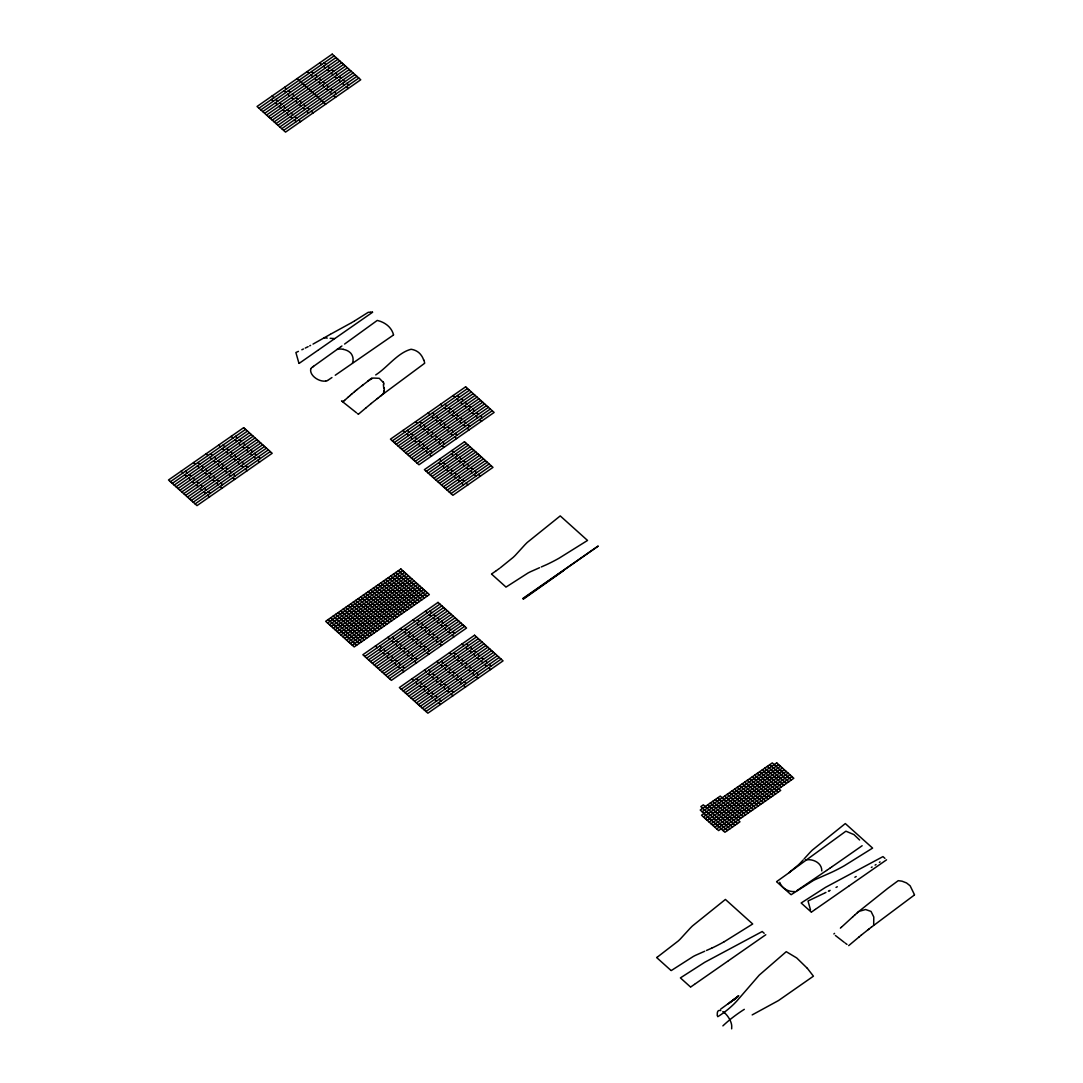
<?xml version="1.0" encoding="UTF-8"?>
<svg xmlns="http://www.w3.org/2000/svg" width="1083" height="1083" viewBox="0 0 1083 1083"><rect width="100%" height="100%" fill="white"/><g stroke="black" fill="none" stroke-linecap="round" stroke-linejoin="round"><path stroke-width="1.5" d="M384.059 388.621L384.059 387.755M383.937 390.625L383.829 391.491M731.661 1028.85L731.729 1026.224A20.415 8.556 55.2 0 0 731.648 1025.263A13.226 5.537 55.2 0 0 731.485 1024.234A11.453 4.806 55.2 0 0 730.335 1020.795A10.979 4.603 55.2 0 0 728.304 1017.167A10.708 4.494 55.2 0 0 726.585 1014.906A10.343 4.332 55.2 0 0 724.717 1012.984M873.683 925.058L873.791 917.017L871.03 911.426L865.574 909.517L858.846 911.426L887.776 888.358L898.254 880.669L901.977 881.169L906.539 882.943L910.14 885.813L914.445 894.639M383.409 393.589L383.653 392.479A17.558 13.673 -82.3 0 0 383.693 391.599M310.699 369.073C309.508 375.544 318.849 381.961 325.617 381.094M804.046 858.981L809.84 852.605A123.178 97.592 2 0 1 812.291 850.128L845.309 823.567L872.6 848.097L844.253 865.777A174.742 138.448 2 0 1 831.554 872.329L815.404 879.464A88.237 69.908 2 0 0 813.157 880.614L791.091 894.734M803.099 860.051L800.391 862.948A91.73 72.683 2 0 1 798.185 865.073L788.668 872.979M842.764 926.006L852.7 916.895M842.208 926.506L841.41 927.238M841.247 927.373L840.394 928.158M852.673 916.922L854.636 915.149M342.336 401.292L343.027 401.779L344.543 400.412M344.367 400.575L348.333 397.041M854.622 915.162L857.438 912.658M348.198 397.15L349.741 395.796M857.398 912.698L858.765 911.493L857.844 912.306M349.85 395.701L351.474 394.293M834.546 933.37L833.869 933.966M351.366 394.374L352.137 393.725M737.929 996.604L733.502 1000.354M848.693 945.635L859.157 936.876M352.395 393.508L354.006 392.141M358.446 414.207L365.878 407.939M365.702 408.088L371.239 403.485M354.398 391.816L355.238 391.112M355.17 391.166L356.442 390.124M738.268 996.049L733.773 999.717M371.212 403.512L374.989 400.439M859.13 936.903L861.093 935.292M375.72 374.921C387.091 367.773 397.556 352.747 411.053 349.281A21.633 19.142 -72 0 1 412.65 349.592L413.855 349.931A19.535 17.233 -63.8 0 1 416.657 351.149L417.713 351.813A18.018 15.92 -62.2 0 1 418.999 352.801L419.906 353.681A18.14 15.961 -64.8 0 1 420.949 354.94L421.707 355.969A20.117 17.639 -66.2 0 1 423.169 358.771L423.683 360.098M356.375 390.178L357.133 389.569M861.066 935.319L864.396 932.639M357.282 389.447L358.121 388.77M358.514 388.459L362.209 385.534M375.733 399.857L377.317 398.598M738.701 995.643L731.878 1000.99L734.653 998.892M864.938 932.206L868.228 929.62M371.794 378.062L367.665 381.297M377.263 398.625L378.468 397.678M378.427 397.718L380.214 396.31M362.06 385.656L362.846 385.034M362.737 385.128L370.169 379.47M868.173 929.661L868.918 929.079M380.092 396.419L380.999 395.715M868.877 929.106L871.422 927.143M380.864 395.809L381.636 395.214M381.378 395.417L383.179 394.022M791.294 870.962L845.904 831.189L853.986 834.614L859.591 840.002M790.901 871.26L789.791 872.113M871.382 927.17L914.499 894.924M382.935 394.212L424.509 363.374M789.642 872.235L788.844 872.844M788.302 873.264L776.606 881.643M729.59 1002.723L732.352 1000.624L720.709 1009.112M506.018 587.094L528.084 572.961A88.237 69.908 2 0 1 530.332 571.81L539.551 567.709M671.189 970.612L693.255 956.492A88.237 69.908 2 0 1 695.489 955.341L704.722 951.24M312.554 367.042L340.915 346.709M313.542 366.311L312.148 367.34A5.889 4.67 2 0 0 311.796 367.624L311.43 367.976A4.833 3.831 2 0 0 310.807 368.829M500.238 567.858L513.112 557.434A91.73 72.683 2 0 0 515.318 555.308L524.768 544.952A123.178 97.592 2 0 1 527.218 542.475L560.236 515.914L587.528 540.444L559.18 558.138A174.742 138.448 2 0 1 546.482 564.676L541.297 566.951M499.398 568.467L496.204 570.768M732.934 1000.421L728.29 1003.806M344.584 344.069L377.263 320.419L380.147 321.272A24.449 19.372 2 0 1 381.554 321.827L382.935 322.45A22.865 18.113 2 0 1 385.548 323.952L386.753 324.805A21.863 17.314 2 0 1 387.89 325.739L388.932 326.728A22.134 17.531 2 0 1 389.88 327.783L390.733 328.88A23.826 18.871 2 0 1 392.127 331.168L392.682 332.359A23.379 18.519 2 0 1 393.481 334.755L393.495 334.837M341.944 345.978L341.05 346.614M495.73 571.107L491.492 574.031M335.243 375.246L393.535 334.972M765.789 934.737L728.466 960.716M258.945 108.192L334.133 55.856M260.854 109.897L336.028 57.561M262.749 111.603L337.923 59.281M264.645 113.322L339.832 60.986M266.553 115.028L341.727 62.692M268.449 116.734L343.636 64.398M270.344 118.44L345.531 66.104M272.253 120.145L347.426 67.823M274.148 121.865L349.335 69.529M276.057 123.57L351.23 71.234M277.952 125.276L353.126 72.94M279.847 126.982L355.034 74.646M281.756 128.687L356.93 76.365M283.651 130.407L358.839 78.071M299.111 363.401L317.603 350.526M317.915 350.323L372.633 312.229M170.397 481.705L245.57 429.369M172.292 483.411L247.479 431.075M174.201 485.116L249.374 432.78M176.096 486.822L251.283 434.486M177.991 488.528L253.178 436.205M179.9 490.247L255.074 437.911M181.795 491.953L256.982 439.617M183.704 493.658L258.878 441.322M185.599 495.364L260.773 443.028M187.494 497.07L262.682 444.747M189.403 498.789L264.577 446.453M191.298 500.495L266.472 448.159M193.194 502.201L268.381 449.865M195.102 503.906L270.276 451.57M392.344 440.862L467.531 388.54M394.253 442.581L469.426 390.246M396.148 444.287L471.335 391.951M398.057 445.993L473.23 393.657M399.952 447.699L475.126 395.363M401.847 449.404L477.034 397.082M403.756 451.124L478.93 398.788M405.651 452.829L480.838 400.493M407.546 454.535L482.734 402.199M409.455 456.241L484.629 403.905M411.35 457.947L486.538 405.624M413.246 459.652L488.433 407.33M415.155 461.372L490.328 409.036M417.05 463.077L492.237 410.741M426.282 471.376L466.38 443.461M428.178 473.081L468.276 445.167M430.086 474.787L470.184 446.873M431.982 476.493L472.08 448.592M433.89 478.212L473.975 450.298M435.786 479.918L475.884 452.004M437.681 481.624L477.779 453.709M439.59 483.329L479.674 455.415M441.485 485.035L481.583 457.134M443.38 486.754L483.478 458.84M445.289 488.46L485.387 460.546M447.184 490.166L487.282 462.251M449.079 491.872L489.178 463.957M450.988 493.577L491.086 465.676M327.567 623.009L402.754 570.673M329.476 624.715L404.649 572.379M331.371 626.421L406.558 574.098M333.28 628.14L408.453 575.804M335.175 629.846L410.349 577.51M337.07 631.551L412.257 579.215M338.979 633.257L414.153 580.921M340.874 634.963L416.062 582.64M342.769 636.682L417.957 584.346M344.678 638.388L419.852 586.052M346.574 640.094L421.761 587.758M348.469 641.799L423.656 589.463M350.378 643.505L425.551 591.183M352.273 645.224L427.46 592.888M364.768 656.447L439.942 604.111M366.663 658.153L441.85 605.817M368.558 659.858L443.746 607.536M370.467 661.564L445.641 609.242M372.362 663.283L447.55 610.947M374.258 664.989L449.445 612.653M376.167 666.695L451.34 614.359M378.062 668.401L453.249 616.078M379.971 670.106L455.144 617.784M381.866 671.826L457.04 619.49M383.761 673.531L458.948 621.195M385.67 675.237L460.844 622.901M387.565 676.943L462.752 624.607M389.46 678.648L464.648 626.326M598.06 546.198L522.832 598.479L523.482 599.075L563.255 570.863M523.157 598.777L598.006 546.157M401.279 689.275L476.452 636.939M403.174 690.981L478.361 638.645M405.069 692.687L480.256 640.351M406.978 694.393L482.152 642.07M408.873 696.098L484.06 643.776M410.782 697.818L485.956 645.482M412.677 699.523L487.851 647.187M414.572 701.229L489.76 648.893M416.481 702.935L491.655 650.612M418.376 704.64L493.564 652.318M420.272 706.36L495.459 654.024M422.18 708.065L497.354 655.729M424.076 709.771L499.263 657.435M425.985 711.477L501.158 659.141M702.136 811.749L772.301 762.906L791.307 779.99M703.436 816.92L778.609 764.584M705.331 818.626L780.505 766.29M707.226 820.332L782.413 767.996M709.135 822.038L784.309 769.715M711.03 823.757L786.217 771.421M712.925 825.463L788.113 773.127M714.834 827.168L790.008 774.832M716.729 828.874L791.917 776.538M723.038 830.553L780.681 790.428L759.779 771.638M690.616 987.073L694.474 984.379M694.663 984.244L728.196 960.905M811.357 912.157L815.228 909.463M815.418 909.327L848.95 885.989M849.221 885.799L886.544 859.821M833.869 865.452L862.149 845.728M833.301 865.845L832.407 866.468M796.533 890.862L825.002 871.517M832.245 866.576L831.108 867.361M830.702 867.645L829.889 868.2M331.94 377.534L327.648 380.444M829.727 868.309L828.184 869.365M827.696 869.703L826.64 870.421M826.478 870.529L825.666 871.084M657.503 956.993L678.283 940.951A91.73 72.683 2 0 0 680.476 938.826L689.939 928.483A123.178 97.592 2 0 1 692.389 926.006L725.407 899.445L752.699 923.975L724.351 941.655M657.503 956.993L656.65 957.548M880.073 861.906L879.382 862.352M876.025 864.505L875.078 865.114M872.126 866.969L871.341 867.456M354.425 321.015L368.247 312.31L370.278 312.215M353.87 321.34L351.65 322.626M856.193 876.513L854.853 877.271M351.095 322.951L330.64 334.16M330.356 334.322L313.014 344.096M752.184 1014.906L778.46 1000.57L813.428 976.176L807.363 968.351M310.604 345.382L309.711 345.843M837.308 886.76L836.022 887.41M308.154 346.641L306.814 347.318M306.367 347.548L305.244 348.103M830.133 890.361L829.402 890.727M829.212 890.822L828.373 891.228M825.95 892.419L824.718 893.015M303.43 348.997L301.846 349.755M823.973 893.38L808.026 901.015L810.517 909.95M298.421 351.366L295.889 352.53L298.854 362.995M711.639 948.18L706.454 950.481M371.74 378.657L370.995 379.009A16.759 14.404 88.7 0 0 370.196 379.51M337.111 349.403L337.801 349.254A10.654 8.434 2 0 1 338.519 349.146L339.263 349.064A11.263 8.921 2 0 1 340.021 349.024L340.807 349.037A13.091 10.37 2 0 1 342.431 349.173L343.257 349.308M805.562 859.956C812.67 858.508 822.011 862.704 821.78 870.922M794.638 891.553C788.749 892.108 781.682 888.331 779.719 882.32M370.752 312.188L372.39 312.121M333.632 338.532L334.471 338.586M333.347 338.519L332.278 338.451M331.791 338.41L330.166 338.302M327.242 338.072L324.223 337.815M358.189 414.031L357.498 413.53M356.483 412.785L341.524 400.872M847.001 944.403L845.106 942.982M844.104 942.237L835.386 935.482M324.101 62.841L326.01 64.547M327.905 66.253L329.801 67.958M331.709 69.664L333.605 71.383M335.5 73.089L337.409 74.795M339.304 76.5L341.213 78.206M343.108 79.925L345.003 81.631M346.912 83.337L348.807 85.043M319.702 62.868L321.597 64.574M323.506 66.293L325.401 67.999M327.296 69.705L329.205 71.41M331.1 73.116L332.995 74.835M334.904 76.541L336.799 78.247M338.695 79.952L340.603 81.658M342.499 83.377L344.408 85.083M346.303 86.789L348.198 88.495M311.579 71.559L313.474 73.265M315.37 74.971L317.278 76.69M319.174 78.396L321.082 80.101M322.978 81.807L324.873 83.513M326.782 85.232L328.677 86.938M330.572 88.644L332.481 90.349M334.376 92.055L336.272 93.774M307.166 71.6L309.075 73.306M310.97 75.011L312.865 76.717M314.774 78.423L316.669 80.142M318.564 81.848L320.473 83.553M322.368 85.259L324.277 86.965M326.173 88.684L328.068 90.39M329.977 92.096L331.872 93.801M333.767 95.507L335.676 97.226M297.148 78.572L325.645 104.198M284.612 87.29L286.521 89.009M288.416 90.715L290.312 92.421M292.22 94.126L294.116 95.832M296.011 97.551L297.92 99.257M299.815 100.963L301.71 102.668M303.619 104.374L305.514 106.093M307.423 107.799L309.318 109.505M311.214 111.211L313.122 112.916M284.003 90.742L285.912 92.461M287.807 94.167L289.702 95.873M291.611 97.578L293.507 99.284M295.415 101.003L297.311 102.709M299.206 104.415L301.115 106.12M303.01 107.826L304.905 109.545M306.814 111.251L308.709 112.957M272.09 96.021L273.985 97.727M275.881 99.433L277.789 101.139M279.685 102.844L281.58 104.564M283.489 106.269L285.384 107.975M287.293 109.681L289.188 111.387M291.083 113.106L292.992 114.812M294.887 116.517L296.783 118.223M298.691 119.929L300.587 121.648M271.481 99.474L273.376 101.179M275.285 102.885L277.18 104.591M279.076 106.296L280.984 108.016M282.88 109.721L284.775 111.427M286.684 113.133L288.579 114.839M290.474 116.558L292.383 118.264M294.278 119.969L296.187 121.675M457.5 395.512L459.409 397.217M461.304 398.923L463.213 400.642M465.108 402.348L467.003 404.054M468.912 405.759L470.807 407.465M472.702 409.184L474.611 410.89M476.506 412.596L478.415 414.302M480.31 416.007L482.206 417.727M453.1 395.552L454.995 397.258M456.904 398.964L458.799 400.669M460.695 402.375L462.603 404.094M464.499 405.8L466.407 407.506M468.303 409.212L470.198 410.917M472.107 412.637L474.002 414.342M475.897 416.048L477.806 417.754M479.701 419.459L481.61 421.179M444.978 404.23L446.873 405.935M448.782 407.655L450.677 409.36M452.572 411.066L454.481 412.772M456.376 414.478L458.271 416.197M460.18 417.903L462.075 419.608M463.984 421.314L465.88 423.02M467.775 424.739L469.684 426.445M440.564 404.27L442.473 405.976M444.368 407.682L446.277 409.401M448.172 411.107L450.068 412.813M451.977 414.518L453.872 416.224M455.767 417.943L457.676 419.649M459.571 421.355L461.466 423.06M463.375 424.766L465.27 426.485M467.179 428.191L469.074 429.897M432.442 412.961L434.351 414.667M436.246 416.373L438.141 418.079M440.05 419.784L441.945 421.504M443.854 423.209L445.749 424.915M447.645 426.621L449.553 428.326M451.449 430.046L453.344 431.751M455.253 433.457L457.148 435.163M428.042 412.989L429.937 414.694M431.846 416.414L433.741 418.119M435.637 419.825L437.546 421.531M439.441 423.236L441.336 424.956M443.245 426.661L445.14 428.367M447.049 430.073L448.944 431.779M450.839 433.498L452.748 435.204M454.643 436.909L456.539 438.615M419.92 421.68L421.815 423.385M423.71 425.091L425.619 426.797M427.514 428.516L429.423 430.222M431.318 431.927L433.214 433.633M435.122 435.339L437.018 437.058M438.913 438.764L440.822 440.47M442.717 442.175L444.626 443.881M451.949 450.474L453.845 452.18M455.753 453.899L457.649 455.605M459.544 457.31L461.453 459.016M463.348 460.722L465.257 462.441M467.152 464.147L469.047 465.852M470.956 467.558L472.851 469.264M474.747 470.983L476.655 472.689M478.551 474.395L480.446 476.1M415.506 421.72L417.415 423.426M419.311 425.132L421.206 426.837M423.115 428.543L425.01 430.262M426.905 431.968L428.814 433.674M430.709 435.38L432.618 437.085M434.513 438.805L436.408 440.51M438.317 442.216L440.212 443.922M442.108 445.627L444.016 447.333M451.34 453.926L453.249 455.632M455.144 457.351L457.04 459.057M458.948 460.762L460.844 462.468M462.739 464.174L464.648 465.893M466.543 467.599L468.452 469.305M470.347 471.01L472.242 472.716M474.151 474.435L476.046 476.141M884.933 858.372L882.97 856.612L825.53 887.356L801.163 902.992L810.937 911.778M407.384 430.398L409.293 432.103M411.188 433.823L413.083 435.528M414.992 437.234L416.887 438.94M418.783 440.646L420.691 442.365M422.587 444.071L424.482 445.776M426.391 447.482L428.286 449.188M430.195 450.907L432.09 452.613M439.414 459.192L441.322 460.911M443.218 462.617L445.113 464.323M447.022 466.028L448.917 467.734M450.826 469.453L452.721 471.159M454.616 472.865L456.525 474.571M458.42 476.276L460.316 477.996M462.224 479.701L464.12 481.407M466.028 483.113L467.924 484.818M402.984 430.438L404.88 432.144M406.775 433.85L408.684 435.556M410.579 437.275L412.474 438.981M414.383 440.686L416.278 442.392M418.187 444.098L420.082 445.817M421.977 447.523L423.886 449.228M425.781 450.934L427.677 452.64M429.585 454.359L431.481 456.065M438.818 462.658L440.713 464.363M442.609 466.069L444.517 467.775M446.413 469.481L448.308 471.2M450.217 472.905L452.112 474.611M454.021 476.317L455.916 478.023M457.811 479.742L459.72 481.448M461.615 483.153L463.51 484.859M769.796 764.652L788.803 781.736M767.292 766.398L786.299 783.483M764.788 768.145L783.794 785.229M762.283 769.891L781.276 786.975M757.261 773.384L778.176 792.174M754.756 775.117L775.658 793.92M752.252 776.863L773.154 795.653M749.747 778.609L770.649 797.399M747.243 780.356L768.145 799.146M744.738 782.102L765.64 800.892M742.234 783.848L763.136 802.638M739.73 785.595L760.632 804.385M737.225 787.327L758.127 806.131M734.707 789.074L755.609 807.864M491.993 574.477L505.463 586.593M732.203 790.82L753.105 809.61M729.698 792.566L750.6 811.357M727.194 794.313L748.096 813.103M724.689 796.059L745.591 814.849M743.087 816.596L720.276 796.086L700.241 810.043L724.933 832.258L739.973 821.794L715.267 799.579M717.772 797.833L740.582 818.342M712.763 801.325L737.469 823.54M710.258 803.072L734.964 825.273M707.754 804.818L732.46 827.019M729.956 828.766L703.341 804.845L700.836 806.591L727.438 830.512M777.066 882.131L790.536 894.247M398.341 570.714L426.851 596.34M395.836 572.46L424.346 598.087M393.332 574.207L421.842 599.833M235.553 436.341L237.448 438.046M239.357 439.766L241.252 441.471M243.147 443.177L245.056 444.883M246.951 446.589L248.86 448.308M250.755 450.014L252.65 451.719M254.559 453.425L256.454 455.131M258.35 456.85L260.258 458.556M390.828 575.939L419.338 601.566M429.924 611.096L431.819 612.802M433.714 614.508L435.623 616.213M437.518 617.919L439.427 619.638M441.322 621.344L443.218 623.05M445.127 624.756L447.022 626.461M448.917 628.181L450.826 629.886M452.721 631.592L454.616 633.298M466.435 643.911L468.33 645.63M470.239 647.336L472.134 649.042M474.029 650.748L475.938 652.453M477.833 654.173L479.728 655.878M481.637 657.584L483.532 659.29M485.428 660.996L487.336 662.715M489.232 664.421L491.141 666.126M231.139 436.381L233.048 438.087M234.943 439.793L236.852 441.512M238.747 443.218L240.643 444.923M242.551 446.629L244.447 448.335M246.342 450.054L248.251 451.76M250.146 453.466L252.055 455.171M253.95 456.877L255.845 458.596M257.754 460.302L259.649 462.008M388.323 577.686L416.833 603.312M425.511 611.123L427.419 612.829M429.315 614.548L431.21 616.254M433.119 617.96L435.014 619.666M436.909 621.371L438.818 623.091M440.713 624.796L442.622 626.502M444.517 628.208L446.413 629.913M448.321 631.633L450.217 633.338M452.112 635.044L454.021 636.75M462.021 643.952L463.93 645.658M465.825 647.363L467.721 649.083M469.629 650.788L471.525 652.494M473.42 654.2L475.329 655.905M477.224 657.625L479.133 659.33M481.028 661.036L482.923 662.742M484.832 664.448L486.727 666.167M488.623 667.873L490.531 669.578M385.819 579.432L414.315 605.059M383.314 581.178L411.811 606.805M380.81 582.925L409.306 608.551M223.017 445.072L224.926 446.778M226.821 448.484L228.716 450.19M230.625 451.895L232.52 453.615M234.429 455.32L236.324 457.026M238.219 458.732L240.128 460.437M242.023 462.157L243.919 463.862M245.827 465.568L247.723 467.274M378.305 584.671L406.802 610.298M417.388 619.814L419.283 621.52M421.192 623.226L423.087 624.932M424.996 626.651L426.892 628.357M428.787 630.062L430.696 631.768M432.591 633.474L434.486 635.193M436.395 636.899L438.29 638.604M440.199 640.31L442.094 642.016M453.899 652.643L455.808 654.349M457.703 656.054L459.598 657.76M461.507 659.466L463.402 661.185M465.297 662.891L467.206 664.596M469.101 666.302L471.01 668.008M472.905 669.727L474.801 671.433M476.71 673.139L478.605 674.844M764.178 933.289L762.215 931.529L704.776 962.273L680.408 977.895L690.182 986.694M218.617 445.099L220.512 446.805M222.421 448.524L224.316 450.23M226.212 451.936L228.12 453.642M230.016 455.347L231.911 457.067M233.82 458.772L235.715 460.478M237.624 462.184L239.519 463.89M241.414 465.609L243.323 467.315M245.218 469.02L247.114 470.726M375.787 586.417L404.297 612.044M412.989 619.855L414.884 621.561M416.779 623.266L418.688 624.972M420.583 626.678L422.478 628.397M424.387 630.103L426.282 631.809M428.191 633.514L430.086 635.22M431.982 636.926L433.89 638.645M435.786 640.351L437.681 642.057M439.59 643.762L441.485 645.468M449.499 652.67L451.394 654.389M453.29 656.095L455.198 657.801M457.094 659.506L459.002 661.212M460.898 662.931L462.793 664.637M464.702 666.343L466.597 668.049M468.492 669.754L470.401 671.46M472.296 673.179L474.192 674.885M476.1 676.591L477.996 678.296M373.283 588.15L401.793 613.777M370.779 589.897L399.289 615.523M368.274 591.643L396.784 617.269M210.495 453.791L212.39 455.496M214.299 457.202L216.194 458.908M218.089 460.627L219.998 462.333M221.893 464.038L223.788 465.744M225.697 467.45L227.592 469.169M229.488 470.875L231.396 472.581M233.292 474.286L235.201 475.992M365.77 593.389L394.266 619.016M404.866 628.533L406.761 630.238M408.657 631.958L410.565 633.663M412.461 635.369L414.356 637.075M416.265 638.78L418.16 640.5M420.055 642.205L421.964 643.911M423.859 645.617L425.768 647.323M427.663 649.042L429.558 650.748M441.377 661.361L443.272 663.067M445.167 664.772L447.076 666.492M448.971 668.197L450.866 669.903M452.775 671.609L454.67 673.315M456.579 675.034L458.475 676.74M460.37 678.445L462.279 680.151M464.174 681.857L466.069 683.576M206.081 453.831L207.99 455.537M209.885 457.243L211.781 458.948M213.689 460.654L215.585 462.373M217.493 464.079L219.389 465.785M221.284 467.49L223.193 469.196M225.088 470.915L226.983 472.621M228.892 474.327L230.787 476.033M232.683 477.738L234.591 479.458M363.265 595.136L391.762 620.762M400.453 628.573L402.348 630.279M404.257 631.985L406.152 633.69M408.061 635.41L409.956 637.115M411.851 638.821L413.76 640.527M415.655 642.233L417.551 643.952M419.459 645.658L421.355 647.363M423.25 649.069L425.159 650.775M427.054 652.494L428.963 654.2M436.963 661.402L438.859 663.107M440.767 664.813L442.663 666.519M444.571 668.225L446.467 669.944M448.362 671.65L450.271 673.355M452.166 675.061L454.061 676.767M455.97 678.486L457.865 680.192M459.774 681.897L461.669 683.603M463.565 685.309L465.473 687.028M360.761 596.882L389.257 622.508M358.256 598.628L386.753 624.255M355.738 600.375L384.248 625.988M197.959 462.509L199.868 464.214M201.763 465.934L203.658 467.639M205.567 469.345L207.462 471.051M209.357 472.757L211.266 474.476M213.161 476.182L215.07 477.887M216.966 479.593L218.861 481.299M220.77 483.018L222.665 484.724M353.234 602.107L381.744 627.734M392.33 637.251L394.226 638.97M396.134 640.676L398.03 642.381M399.925 644.087L401.834 645.793M403.729 647.512L405.638 649.218M407.533 650.924L409.428 652.629M411.337 654.335L413.232 656.054M415.127 657.76L417.036 659.466M428.841 670.079L430.736 671.785M432.645 673.504L434.54 675.21M436.435 676.916L438.344 678.621M440.239 680.327L442.148 682.046M444.044 683.752L445.939 685.458M447.848 687.163L449.743 688.869M451.638 690.588L453.547 692.294M193.559 462.549L195.454 464.255M197.35 465.961L199.258 467.666M201.154 469.386L203.062 471.091M204.958 472.797L206.853 474.503M208.762 476.209L210.657 477.928M212.552 479.634L214.461 481.339M216.356 483.045L218.265 484.751M220.16 486.47L222.056 488.176M350.73 603.854L379.24 629.48M387.917 637.291L389.826 638.997M391.721 640.703L393.63 642.422M395.525 644.128L397.42 645.834M399.329 647.539L401.224 649.245M403.12 650.964L405.028 652.67M406.924 654.376L408.832 656.081M410.728 657.787L412.623 659.506M414.532 661.212L416.427 662.918M424.441 670.12L426.336 671.826M428.232 673.531L430.141 675.25M432.036 676.956L433.931 678.662M435.84 680.368L437.735 682.073M439.63 683.779L441.539 685.498M443.434 687.204L445.343 688.91M447.238 690.616L449.134 692.321M451.042 694.041L452.938 695.746M348.225 605.6L376.735 631.227M345.721 607.346L374.231 632.973M343.216 609.093L371.713 634.719M185.437 471.227L187.332 472.946M189.227 474.652L191.136 476.358M193.031 478.063L194.926 479.769M196.835 481.488L198.731 483.194M200.639 484.9L202.535 486.605M204.43 488.311L206.339 490.03M208.234 491.736L210.129 493.442M340.712 610.839L369.208 636.466M379.795 645.982L381.703 647.688M383.599 649.394L385.494 651.1M387.403 652.819L389.298 654.525M391.207 656.23L393.102 657.936M394.997 659.642L396.906 661.361M398.801 663.067L400.696 664.772M402.605 666.478L404.501 668.184M416.305 678.811L418.214 680.517M420.109 682.222L422.018 683.928M423.913 685.634L425.809 687.353M427.717 689.059L429.613 690.764M431.508 692.47L433.417 694.176M435.312 695.895L437.207 697.601M439.116 699.307L441.011 701.012M181.023 471.267L182.932 472.973M184.827 474.692L186.723 476.398M188.632 478.104L190.527 479.81M192.422 481.515L194.331 483.235M196.226 484.94L198.121 486.646M200.03 488.352L201.925 490.058M203.834 491.777L205.729 493.482M207.625 495.188L209.533 496.894M338.207 612.585L366.704 638.198M375.395 646.01L377.29 647.729M379.199 649.434L381.094 651.14M382.989 652.846L384.898 654.552M386.793 656.271L388.689 657.977M390.597 659.682L392.493 661.388M394.402 663.094L396.297 664.813M398.192 666.519L400.101 668.225M401.996 669.93L403.891 671.636M411.906 678.838L413.801 680.544M415.71 682.263L417.605 683.969M419.5 685.674L421.409 687.38M423.304 689.086L425.213 690.805M427.108 692.511L429.003 694.217M430.912 695.922L432.807 697.628M434.703 699.347L436.611 701.053M438.507 702.759L440.402 704.464M335.703 614.318L364.199 639.945M333.185 616.065L361.695 641.691M330.681 617.811L359.19 643.437M328.176 619.557L356.686 645.184M657.151 958.008L670.634 970.124M807.363 968.351L796.695 957.941L786.244 951.686L759.21 975.147L736.792 1001.058A106.987 98.201 57.1 0 1 717.745 1016.693M382.854 381.974L379.267 378.319L373.5 378.062A16.015 13.849 86.2 0 0 371.726 378.603M383.531 383.842L383.72 384.655M717.244 1015.773L717.325 1013.052A20.482 8.583 55.2 0 1 717.42 1012.47A12.441 5.212 55.2 0 1 717.623 1011.766A10.559 4.427 55.2 0 1 717.934 1011.197A10.979 4.603 55.2 0 1 718.367 1010.777A10.871 4.562 55.2 0 1 720.764 1010.561M423.846 360.03A21.89 19.548 -62.2 0 1 424.658 363.035M383.152 381.744A11.575 9.869 -73.7 0 1 383.91 383.666M383.355 384.79A14.458 11.074 -83.8 0 1 383.653 387.673M384.33 388.607A17.098 13.659 -81.9 0 1 384.194 390.638M325.956 381.026A5.699 4.522 2 0 0 326.619 380.85L326.849 380.783A6.755 5.347 2 0 0 327.459 380.539M352.503 362.859A12.306 9.747 2 0 0 352.882 361.668L353.004 361.045A14.187 11.236 2 0 0 353.072 360.328L353.031 358.459A15.406 12.197 2 0 0 352.733 356.97L352.503 356.253A14.648 11.615 2 0 0 351.853 354.804L351.515 354.236A12.184 9.652 2 0 0 350.906 353.383L350.472 352.896A12.224 9.679 2 0 0 343.243 349.376M724.337 941.641A174.742 138.448 2 0 1 711.653 948.207M722.889 1025.872A115.353 69.122 -16.6 0 1 744.305 1009.342M722.821 1011.617A10.559 4.427 55.2 0 1 724.595 1012.998M332.224 54.15L257.05 106.486L285.546 132.112L360.734 79.776L332.224 54.15M243.675 427.663L168.501 479.986L196.998 505.612L272.185 453.29L243.675 427.663M465.636 386.821L390.449 439.156L418.959 464.783L494.132 412.447L465.636 386.821M464.485 441.756L424.387 469.67L452.884 495.297L492.982 467.382L464.485 441.756M400.859 568.968L325.672 621.304L354.182 646.93L429.355 594.594L400.859 568.968M438.046 602.405L362.859 654.741L391.369 680.368L466.543 628.032L438.046 602.405M474.557 635.234L399.37 687.57L427.88 713.183L503.054 660.86L474.557 635.234M776.714 762.879L701.527 815.215L718.625 830.58L793.812 778.257L776.714 762.879"/></g></svg>
